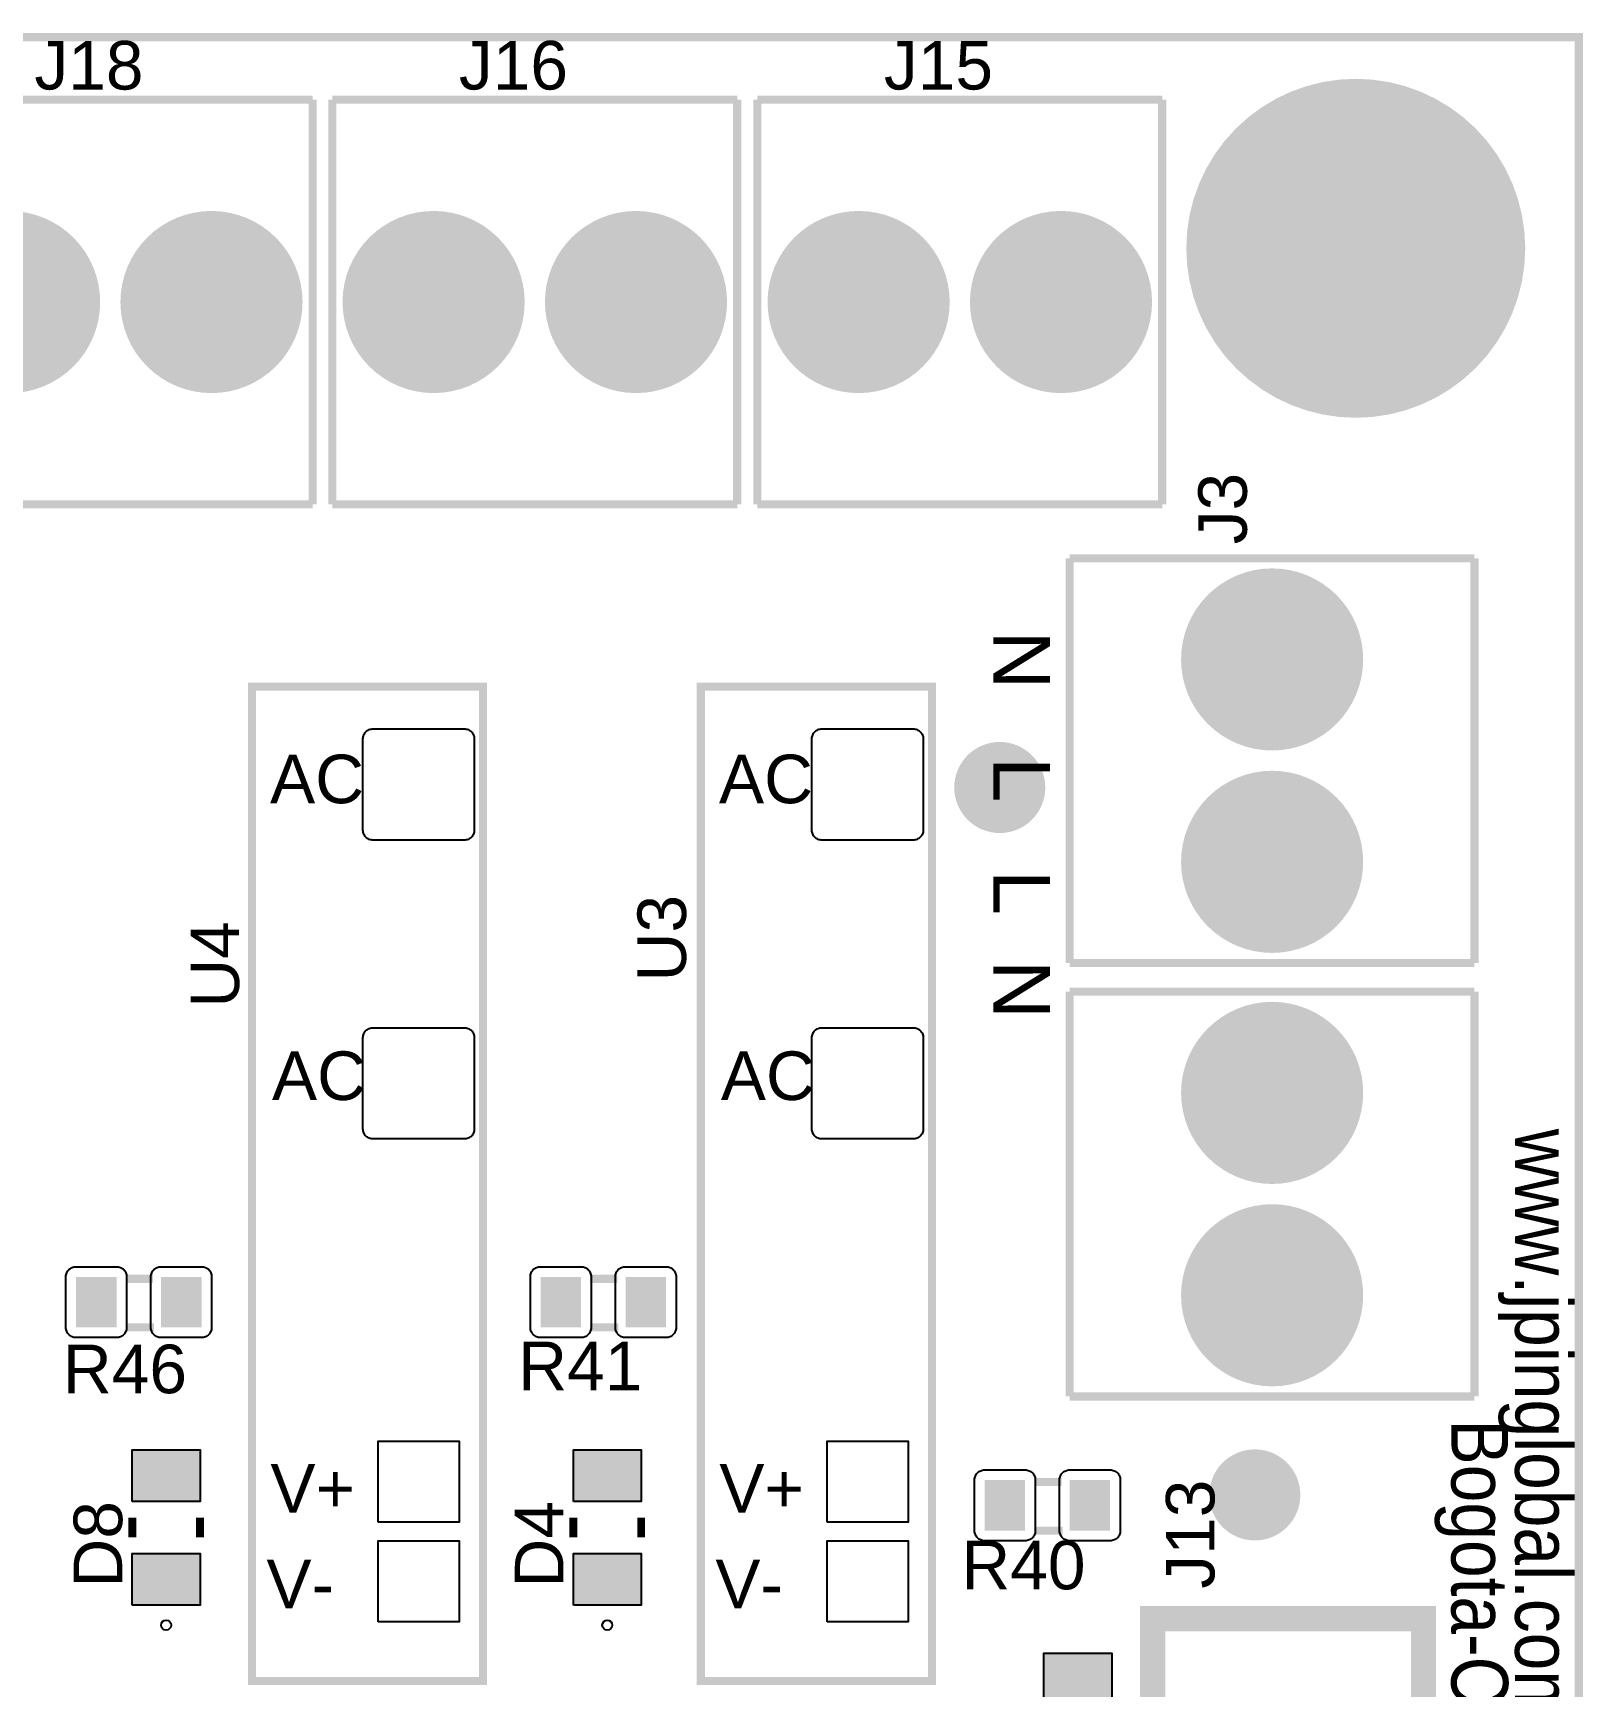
# Model space of a CAD drawing. Header units: inches. Extents: x -2.29 to 2.29, y -2.44 to 2.44.
# Drawn here: x 0.76 to 2.291, y 0.811 to 2.445 of the extents above; entities that cross this region are included whole.
import ezdxf

# ---------------------------------------------------------------- set-up
doc = ezdxf.new("R2010")
doc.units = ezdxf.units.IN
doc.layers.get('0').update_dxf_attribs({"linetype": 'CONTINUOUS'})

# ---------------------------------------------------------------- blocks, each defined once
blk = doc.blocks.new('RPAD')
blk.add_trace([(-0.5, -0.5), (-0.5, 0.5), (0.5, -0.5), (0.5, 0.5)])
blk = doc.blocks.new('EPAD')
at = {"const_width": 0.5}
blk.add_lwpolyline([(-0.25, 0, 1), (0.25, 0, 1)], format="xyb", close=True, dxfattribs=at)

msp = doc.modelspace()

# ---------------------------------------------------------------- linework, layer by layer
for points, const_width in [([(-2.287402, -2.440945), (2.287402, -2.440945), (2.287402, 2.440945), (-2.287402, 2.440945), (-2.287402, -2.440945)], 0.008), ([(-2.287402, -2.440945), (2.287402, -2.440945), (2.287402, 2.440945), (-2.287402, 2.440945), (-2.287402, -2.440945)], 0.008), ([(-2.287402, -2.440945), (2.287402, -2.440945), (2.287402, 2.440945), (-2.287402, 2.440945), (-2.287402, -2.440945)], 0.008), ([(0.636118, 2.379173), (1.036118, 2.379173)], 0.008), ([(0.636118, 2.379173), (1.036118, 2.379173)], 0.008), ([(0.636118, 2.379173), (1.036118, 2.379173)], 0.008), ([(1.036118, 2.379173), (1.036118, 1.979173)], 0.008), ([(1.036118, 2.379173), (1.036118, 1.979173)], 0.008), ([(1.036118, 2.379173), (1.036118, 1.979173)], 0.008), ([(1.055622, 2.379173), (1.055622, 1.979173)], 0.008), ([(1.055622, 2.379173), (1.455622, 2.379173)], 0.008), ([(1.055622, 2.379173), (1.055622, 1.979173)], 0.008), ([(1.055622, 2.379173), (1.455622, 2.379173)], 0.008), ([(1.055622, 2.379173), (1.055622, 1.979173)], 0.008), ([(1.055622, 2.379173), (1.455622, 2.379173)], 0.008), ([(1.455622, 2.379173), (1.455622, 1.979173)], 0.008), ([(1.455622, 2.379173), (1.455622, 1.979173)], 0.008), ([(1.455622, 2.379173), (1.455622, 1.979173)], 0.008), ([(1.47563, 2.379173), (1.47563, 1.979173)], 0.008), ([(1.47563, 2.379173), (1.87563, 2.379173)], 0.008), ([(1.47563, 2.379173), (1.47563, 1.979173)], 0.008), ([(1.47563, 2.379173), (1.87563, 2.379173)], 0.008), ([(1.47563, 2.379173), (1.47563, 1.979173)], 0.008), ([(1.47563, 2.379173), (1.87563, 2.379173)], 0.008), ([(1.87563, 2.379173), (1.87563, 1.979173)], 0.008), ([(1.87563, 2.379173), (1.87563, 1.979173)], 0.008), ([(1.87563, 2.379173), (1.87563, 1.979173)], 0.008), ([(0.636118, 1.979173), (1.036118, 1.979173)], 0.008), ([(0.636118, 1.979173), (1.036118, 1.979173)], 0.008), ([(0.636118, 1.979173), (1.036118, 1.979173)], 0.008), ([(1.055622, 1.979173), (1.455622, 1.979173)], 0.008), ([(1.055622, 1.979173), (1.455622, 1.979173)], 0.008), ([(1.055622, 1.979173), (1.455622, 1.979173)], 0.008), ([(1.47563, 1.979173), (1.87563, 1.979173)], 0.008), ([(1.47563, 1.979173), (1.87563, 1.979173)], 0.008), ([(1.47563, 1.979173), (1.87563, 1.979173)], 0.008), ([(1.784252, 1.925984), (2.184252, 1.925984)], 0.008), ([(1.784252, 1.525984), (1.784252, 1.925984)], 0.008), ([(1.784252, 1.925984), (2.184252, 1.925984)], 0.008), ([(1.784252, 1.525984), (1.784252, 1.925984)], 0.008), ([(1.784252, 1.925984), (2.184252, 1.925984)], 0.008), ([(1.784252, 1.525984), (1.784252, 1.925984)], 0.008), ([(2.184252, 1.525984), (2.184252, 1.925984)], 0.008), ([(2.184252, 1.525984), (2.184252, 1.925984)], 0.008), ([(2.184252, 1.525984), (2.184252, 1.925984)], 0.008), ([(0.976094, 0.816547), (1.204441, 0.816547), (1.204441, 1.799114), (0.976094, 1.799114), (0.976094, 0.816547)], 0.008), ([(0.976094, 0.816547), (1.204441, 0.816547), (1.204441, 1.799114), (0.976094, 1.799114), (0.976094, 0.816547)], 0.008), ([(0.976094, 0.816547), (1.204441, 0.816547), (1.204441, 1.799114), (0.976094, 1.799114), (0.976094, 0.816547)], 0.008), ([(1.419724, 0.816547), (1.648071, 0.816547), (1.648071, 1.799114), (1.419724, 1.799114), (1.419724, 0.816547)], 0.008), ([(1.419724, 0.816547), (1.648071, 0.816547), (1.648071, 1.799114), (1.419724, 1.799114), (1.419724, 0.816547)], 0.008), ([(1.419724, 0.816547), (1.648071, 0.816547), (1.648071, 1.799114), (1.419724, 1.799114), (1.419724, 0.816547)], 0.008), ([(1.784252, 1.525984), (2.184252, 1.525984)], 0.008), ([(1.784252, 1.525984), (2.184252, 1.525984)], 0.008), ([(1.784252, 1.525984), (2.184252, 1.525984)], 0.008), ([(2.184252, 1.497638), (1.784252, 1.497638)], 0.008), ([(1.784252, 1.497638), (1.784252, 1.097638)], 0.008), ([(2.184252, 1.497638), (1.784252, 1.497638)], 0.008), ([(1.784252, 1.497638), (1.784252, 1.097638)], 0.008), ([(2.184252, 1.497638), (1.784252, 1.497638)], 0.008), ([(1.784252, 1.497638), (1.784252, 1.097638)], 0.008), ([(2.184252, 1.497638), (2.184252, 1.097638)], 0.008), ([(2.184252, 1.497638), (2.184252, 1.097638)], 0.008), ([(2.184252, 1.497638), (2.184252, 1.097638)], 0.008), ([(0.851268, 1.213874), (0.878268, 1.213874)], 0.008), ([(0.851268, 1.213874), (0.878268, 1.213874)], 0.008), ([(0.851268, 1.213874), (0.878268, 1.213874)], 0.008), ([(1.310268, 1.213874), (1.337268, 1.213874)], 0.008), ([(1.310268, 1.213874), (1.337268, 1.213874)], 0.008), ([(1.310268, 1.213874), (1.337268, 1.213874)], 0.008), ([(0.851268, 1.165874), (0.879268, 1.165874)], 0.008), ([(0.851268, 1.165874), (0.879268, 1.165874)], 0.008), ([(0.851268, 1.165874), (0.879268, 1.165874)], 0.008), ([(1.310268, 1.165874), (1.338268, 1.165874)], 0.008), ([(1.310268, 1.165874), (1.338268, 1.165874)], 0.008), ([(1.310268, 1.165874), (1.338268, 1.165874)], 0.008), ([(2.184252, 1.097638), (1.784252, 1.097638)], 0.008), ([(2.184252, 1.097638), (1.784252, 1.097638)], 0.008), ([(2.184252, 1.097638), (1.784252, 1.097638)], 0.008), ([(1.749205, 1.013087), (1.776205, 1.013087)], 0.008), ([(1.749205, 1.013087), (1.776205, 1.013087)], 0.008), ([(1.749205, 1.013087), (1.776205, 1.013087)], 0.008), ([(0.857803, 0.958339), (0.857803, 0.978024)], 0.007874), ([(0.857803, 0.958339), (0.857803, 0.978024)], 0.007874), ([(0.857803, 0.958339), (0.857803, 0.978024)], 0.007874), ([(0.924732, 0.958339), (0.924732, 0.978024)], 0.007874), ([(0.924732, 0.958339), (0.924732, 0.978024)], 0.007874), ([(0.924732, 0.958339), (0.924732, 0.978024)], 0.007874), ([(1.293803, 0.958339), (1.293803, 0.978024)], 0.007874), ([(1.293803, 0.958339), (1.293803, 0.978024)], 0.007874), ([(1.293803, 0.958339), (1.293803, 0.978024)], 0.007874), ([(1.360732, 0.958339), (1.360732, 0.978024)], 0.007874), ([(1.360732, 0.958339), (1.360732, 0.978024)], 0.007874), ([(1.360732, 0.958339), (1.360732, 0.978024)], 0.007874), ([(1.749205, 0.965087), (1.777205, 0.965087)], 0.008), ([(1.749205, 0.965087), (1.777205, 0.965087)], 0.008), ([(1.749205, 0.965087), (1.777205, 0.965087)], 0.008), ([(1.866142, 0.456693), (2.133858, 0.456693), (2.133858, 0.877953), (1.866142, 0.877953), (1.866142, 0.456693)], 0.025), ([(1.866142, 0.456693), (2.133858, 0.456693), (2.133858, 0.877953), (1.866142, 0.877953), (1.866142, 0.456693)], 0.025), ([(1.866142, 0.456693), (2.133858, 0.456693), (2.133858, 0.877953), (1.866142, 0.877953), (1.866142, 0.456693)], 0.025)]:
    msp.add_lwpolyline(points, dxfattribs=dict(const_width=const_width))
for points in [[(1.085835, 1.657374), (1.085835, 1.747374), (1.085885, 1.748413), (1.086033, 1.749419), (1.086276, 1.750385), (1.086606, 1.751309), (1.087021, 1.752186), (1.087516, 1.75301), (1.088085, 1.753778), (1.088725, 1.754483), (1.089431, 1.755124), (1.090199, 1.755693), (1.091023, 1.756187), (1.091899, 1.756602), (1.092823, 1.756933), (1.09379, 1.757175), (1.094795, 1.757324), (1.095835, 1.757374), (1.185835, 1.757374), (1.186874, 1.757324), (1.187879, 1.757175), (1.188846, 1.756933), (1.18977, 1.756602), (1.190646, 1.756187), (1.19147, 1.755693), (1.192238, 1.755124), (1.192944, 1.754483), (1.193584, 1.753778), (1.194154, 1.75301), (1.194648, 1.752186), (1.195063, 1.751309), (1.195394, 1.750385), (1.195636, 1.749419), (1.195784, 1.748413), (1.195835, 1.747374), (1.195835, 1.657374), (1.195784, 1.656335), (1.195636, 1.65533), (1.195394, 1.654363), (1.195063, 1.653439), (1.194648, 1.652562), (1.194154, 1.651738), (1.193584, 1.65097), (1.192944, 1.650265), (1.192238, 1.649624), (1.19147, 1.649055), (1.190646, 1.648561), (1.18977, 1.648146), (1.188846, 1.647815), (1.187879, 1.647573), (1.186874, 1.647424), (1.185835, 1.647374), (1.095835, 1.647374), (1.094795, 1.647424), (1.09379, 1.647573), (1.092823, 1.647815), (1.091899, 1.648146), (1.091023, 1.648561), (1.090199, 1.649055), (1.089431, 1.649624), (1.088725, 1.650265), (1.088085, 1.65097), (1.087516, 1.651738), (1.087021, 1.652562), (1.086606, 1.653439), (1.086276, 1.654363), (1.086033, 1.65533), (1.085885, 1.656335), (1.085835, 1.657374)], [(1.529465, 1.657374), (1.529465, 1.747374), (1.529515, 1.748413), (1.529663, 1.749419), (1.529906, 1.750385), (1.530236, 1.751309), (1.530651, 1.752186), (1.531146, 1.75301), (1.531715, 1.753778), (1.532355, 1.754483), (1.533061, 1.755124), (1.533829, 1.755693), (1.534653, 1.756187), (1.535529, 1.756602), (1.536453, 1.756933), (1.53742, 1.757175), (1.538425, 1.757324), (1.539465, 1.757374), (1.629465, 1.757374), (1.630504, 1.757324), (1.631509, 1.757175), (1.632476, 1.756933), (1.6334, 1.756602), (1.634276, 1.756187), (1.6351, 1.755693), (1.635868, 1.755124), (1.636574, 1.754483), (1.637214, 1.753778), (1.637783, 1.75301), (1.638278, 1.752186), (1.638693, 1.751309), (1.639024, 1.750385), (1.639266, 1.749419), (1.639414, 1.748413), (1.639465, 1.747374), (1.639465, 1.657374), (1.639414, 1.656335), (1.639266, 1.65533), (1.639024, 1.654363), (1.638693, 1.653439), (1.638278, 1.652562), (1.637783, 1.651738), (1.637214, 1.65097), (1.636574, 1.650265), (1.635868, 1.649624), (1.6351, 1.649055), (1.634276, 1.648561), (1.6334, 1.648146), (1.632476, 1.647815), (1.631509, 1.647573), (1.630504, 1.647424), (1.629465, 1.647374), (1.539465, 1.647374), (1.538425, 1.647424), (1.53742, 1.647573), (1.536453, 1.647815), (1.535529, 1.648146), (1.534653, 1.648561), (1.533829, 1.649055), (1.533061, 1.649624), (1.532355, 1.650265), (1.531715, 1.65097), (1.531146, 1.651738), (1.530651, 1.652562), (1.530236, 1.653439), (1.529906, 1.654363), (1.529663, 1.65533), (1.529515, 1.656335), (1.529465, 1.657374)], [(1.085835, 1.362098), (1.085835, 1.452098), (1.085885, 1.453138), (1.086033, 1.454143), (1.086276, 1.45511), (1.086606, 1.456034), (1.087021, 1.45691), (1.087516, 1.457734), (1.088085, 1.458502), (1.088725, 1.459208), (1.089431, 1.459848), (1.090199, 1.460417), (1.091023, 1.460912), (1.091899, 1.461327), (1.092823, 1.461657), (1.09379, 1.4619), (1.094795, 1.462048), (1.095835, 1.462098), (1.185835, 1.462098), (1.186874, 1.462048), (1.187879, 1.4619), (1.188846, 1.461657), (1.18977, 1.461327), (1.190646, 1.460912), (1.19147, 1.460417), (1.192238, 1.459848), (1.192944, 1.459208), (1.193584, 1.458502), (1.194154, 1.457734), (1.194648, 1.45691), (1.195063, 1.456034), (1.195394, 1.45511), (1.195636, 1.454143), (1.195784, 1.453138), (1.195835, 1.452098), (1.195835, 1.362098), (1.195784, 1.361059), (1.195636, 1.360054), (1.195394, 1.359087), (1.195063, 1.358163), (1.194648, 1.357287), (1.194154, 1.356463), (1.193584, 1.355695), (1.192944, 1.354989), (1.192238, 1.354349), (1.19147, 1.35378), (1.190646, 1.353285), (1.18977, 1.35287), (1.188846, 1.352539), (1.187879, 1.352297), (1.186874, 1.352149), (1.185835, 1.352098), (1.095835, 1.352098), (1.094795, 1.352149), (1.09379, 1.352297), (1.092823, 1.352539), (1.091899, 1.35287), (1.091023, 1.353285), (1.090199, 1.35378), (1.089431, 1.354349), (1.088725, 1.354989), (1.088085, 1.355695), (1.087516, 1.356463), (1.087021, 1.357287), (1.086606, 1.358163), (1.086276, 1.359087), (1.086033, 1.360054), (1.085885, 1.361059), (1.085835, 1.362098)], [(1.529465, 1.362098), (1.529465, 1.452098), (1.529515, 1.453138), (1.529663, 1.454143), (1.529906, 1.45511), (1.530236, 1.456034), (1.530651, 1.45691), (1.531146, 1.457734), (1.531715, 1.458502), (1.532355, 1.459208), (1.533061, 1.459848), (1.533829, 1.460417), (1.534653, 1.460912), (1.535529, 1.461327), (1.536453, 1.461657), (1.53742, 1.4619), (1.538425, 1.462048), (1.539465, 1.462098), (1.629465, 1.462098), (1.630504, 1.462048), (1.631509, 1.4619), (1.632476, 1.461657), (1.6334, 1.461327), (1.634276, 1.460912), (1.6351, 1.460417), (1.635868, 1.459848), (1.636574, 1.459208), (1.637214, 1.458502), (1.637783, 1.457734), (1.638278, 1.45691), (1.638693, 1.456034), (1.639024, 1.45511), (1.639266, 1.454143), (1.639414, 1.453138), (1.639465, 1.452098), (1.639465, 1.362098), (1.639414, 1.361059), (1.639266, 1.360054), (1.639024, 1.359087), (1.638693, 1.358163), (1.638278, 1.357287), (1.637783, 1.356463), (1.637214, 1.355695), (1.636574, 1.354989), (1.635868, 1.354349), (1.6351, 1.35378), (1.634276, 1.353285), (1.6334, 1.35287), (1.632476, 1.352539), (1.631509, 1.352297), (1.630504, 1.352149), (1.629465, 1.352098), (1.539465, 1.352098), (1.538425, 1.352149), (1.53742, 1.352297), (1.536453, 1.352539), (1.535529, 1.35287), (1.534653, 1.353285), (1.533829, 1.35378), (1.533061, 1.354349), (1.532355, 1.354989), (1.531715, 1.355695), (1.531146, 1.356463), (1.530651, 1.357287), (1.530236, 1.358163), (1.529906, 1.359087), (1.529663, 1.360054), (1.529515, 1.361059), (1.529465, 1.362098)], [(0.802268, 1.225874), (0.842268, 1.225874), (0.843307, 1.225824), (0.844312, 1.225675), (0.845279, 1.225433), (0.846203, 1.225102), (0.84708, 1.224688), (0.847904, 1.224193), (0.848671, 1.223624), (0.849377, 1.222983), (0.850017, 1.222277), (0.850587, 1.22151), (0.851081, 1.220686), (0.851496, 1.219809), (0.851827, 1.218885), (0.852069, 1.217919), (0.852217, 1.216913), (0.852268, 1.215874), (0.852268, 1.165874), (0.852217, 1.164835), (0.852069, 1.16383), (0.851827, 1.162863), (0.851496, 1.161939), (0.851081, 1.161062), (0.850587, 1.160238), (0.850017, 1.159471), (0.849377, 1.158765), (0.848671, 1.158124), (0.847904, 1.157555), (0.84708, 1.15706), (0.846203, 1.156646), (0.845279, 1.156315), (0.844312, 1.156073), (0.843307, 1.155924), (0.842268, 1.155874), (0.802268, 1.155874), (0.801228, 1.155924), (0.800223, 1.156073), (0.799256, 1.156315), (0.798332, 1.156646), (0.797456, 1.15706), (0.796632, 1.157555), (0.795864, 1.158124), (0.795158, 1.158765), (0.794518, 1.159471), (0.793949, 1.160238), (0.793454, 1.161062), (0.793039, 1.161939), (0.792709, 1.162863), (0.792467, 1.16383), (0.792318, 1.164835), (0.792268, 1.165874), (0.792268, 1.215874), (0.792318, 1.216913), (0.792467, 1.217919), (0.792709, 1.218885), (0.793039, 1.219809), (0.793454, 1.220686), (0.793949, 1.22151), (0.794518, 1.222277), (0.795158, 1.222983), (0.795864, 1.223624), (0.796632, 1.224193), (0.797456, 1.224688), (0.798332, 1.225102), (0.799256, 1.225433), (0.800223, 1.225675), (0.801228, 1.225824), (0.802268, 1.225874)], [(0.886268, 1.225874), (0.926268, 1.225874), (0.927307, 1.225824), (0.928312, 1.225675), (0.929279, 1.225433), (0.930203, 1.225102), (0.93108, 1.224688), (0.931904, 1.224193), (0.932671, 1.223624), (0.933377, 1.222983), (0.934017, 1.222277), (0.934587, 1.22151), (0.935081, 1.220686), (0.935496, 1.219809), (0.935827, 1.218885), (0.936069, 1.217919), (0.936217, 1.216913), (0.936268, 1.215874), (0.936268, 1.165874), (0.936217, 1.164835), (0.936069, 1.16383), (0.935827, 1.162863), (0.935496, 1.161939), (0.935081, 1.161062), (0.934587, 1.160238), (0.934017, 1.159471), (0.933377, 1.158765), (0.932671, 1.158124), (0.931904, 1.157555), (0.93108, 1.15706), (0.930203, 1.156646), (0.929279, 1.156315), (0.928312, 1.156073), (0.927307, 1.155924), (0.926268, 1.155874), (0.886268, 1.155874), (0.885228, 1.155924), (0.884223, 1.156073), (0.883256, 1.156315), (0.882332, 1.156646), (0.881456, 1.15706), (0.880632, 1.157555), (0.879864, 1.158124), (0.879158, 1.158765), (0.878518, 1.159471), (0.877949, 1.160238), (0.877454, 1.161062), (0.877039, 1.161939), (0.876709, 1.162863), (0.876467, 1.16383), (0.876318, 1.164835), (0.876268, 1.165874), (0.876268, 1.215874), (0.876318, 1.216913), (0.876467, 1.217919), (0.876709, 1.218885), (0.877039, 1.219809), (0.877454, 1.220686), (0.877949, 1.22151), (0.878518, 1.222277), (0.879158, 1.222983), (0.879864, 1.223624), (0.880632, 1.224193), (0.881456, 1.224688), (0.882332, 1.225102), (0.883256, 1.225433), (0.884223, 1.225675), (0.885228, 1.225824), (0.886268, 1.225874)], [(1.261268, 1.225874), (1.301268, 1.225874), (1.302307, 1.225824), (1.303312, 1.225675), (1.304279, 1.225433), (1.305203, 1.225102), (1.30608, 1.224688), (1.306904, 1.224193), (1.307671, 1.223624), (1.308377, 1.222983), (1.309017, 1.222277), (1.309587, 1.22151), (1.310081, 1.220686), (1.310496, 1.219809), (1.310827, 1.218885), (1.311069, 1.217919), (1.311217, 1.216913), (1.311268, 1.215874), (1.311268, 1.165874), (1.311217, 1.164835), (1.311069, 1.16383), (1.310827, 1.162863), (1.310496, 1.161939), (1.310081, 1.161062), (1.309587, 1.160238), (1.309017, 1.159471), (1.308377, 1.158765), (1.307671, 1.158124), (1.306904, 1.157555), (1.30608, 1.15706), (1.305203, 1.156646), (1.304279, 1.156315), (1.303312, 1.156073), (1.302307, 1.155924), (1.301268, 1.155874), (1.261268, 1.155874), (1.260228, 1.155924), (1.259223, 1.156073), (1.258256, 1.156315), (1.257332, 1.156646), (1.256456, 1.15706), (1.255632, 1.157555), (1.254864, 1.158124), (1.254158, 1.158765), (1.253518, 1.159471), (1.252949, 1.160238), (1.252454, 1.161062), (1.252039, 1.161939), (1.251709, 1.162863), (1.251467, 1.16383), (1.251318, 1.164835), (1.251268, 1.165874), (1.251268, 1.215874), (1.251318, 1.216913), (1.251467, 1.217919), (1.251709, 1.218885), (1.252039, 1.219809), (1.252454, 1.220686), (1.252949, 1.22151), (1.253518, 1.222277), (1.254158, 1.222983), (1.254864, 1.223624), (1.255632, 1.224193), (1.256456, 1.224688), (1.257332, 1.225102), (1.258256, 1.225433), (1.259223, 1.225675), (1.260228, 1.225824), (1.261268, 1.225874)], [(1.345268, 1.225874), (1.385268, 1.225874), (1.386307, 1.225824), (1.387312, 1.225675), (1.388279, 1.225433), (1.389203, 1.225102), (1.39008, 1.224688), (1.390904, 1.224193), (1.391671, 1.223624), (1.392377, 1.222983), (1.393017, 1.222277), (1.393587, 1.22151), (1.394081, 1.220686), (1.394496, 1.219809), (1.394827, 1.218885), (1.395069, 1.217919), (1.395217, 1.216913), (1.395268, 1.215874), (1.395268, 1.165874), (1.395217, 1.164835), (1.395069, 1.16383), (1.394827, 1.162863), (1.394496, 1.161939), (1.394081, 1.161062), (1.393587, 1.160238), (1.393017, 1.159471), (1.392377, 1.158765), (1.391671, 1.158124), (1.390904, 1.157555), (1.39008, 1.15706), (1.389203, 1.156646), (1.388279, 1.156315), (1.387312, 1.156073), (1.386307, 1.155924), (1.385268, 1.155874), (1.345268, 1.155874), (1.344228, 1.155924), (1.343223, 1.156073), (1.342256, 1.156315), (1.341332, 1.156646), (1.340456, 1.15706), (1.339632, 1.157555), (1.338864, 1.158124), (1.338158, 1.158765), (1.337518, 1.159471), (1.336949, 1.160238), (1.336454, 1.161062), (1.336039, 1.161939), (1.335709, 1.162863), (1.335467, 1.16383), (1.335318, 1.164835), (1.335268, 1.165874), (1.335268, 1.215874), (1.335318, 1.216913), (1.335467, 1.217919), (1.335709, 1.218885), (1.336039, 1.219809), (1.336454, 1.220686), (1.336949, 1.22151), (1.337518, 1.222277), (1.338158, 1.222983), (1.338864, 1.223624), (1.339632, 1.224193), (1.340456, 1.224688), (1.341332, 1.225102), (1.342256, 1.225433), (1.343223, 1.225675), (1.344228, 1.225824), (1.345268, 1.225874)], [(1.100835, 0.973398), (1.100835, 1.053398), (1.180835, 1.053398), (1.180835, 0.973398), (1.100835, 0.973398)], [(1.544465, 0.973398), (1.544465, 1.053398), (1.624465, 1.053398), (1.624465, 0.973398), (1.544465, 0.973398)], [(0.857768, 0.993862), (0.857768, 1.044862), (0.924768, 1.044862), (0.924768, 0.993862), (0.857768, 0.993862)], [(1.293768, 0.993862), (1.293768, 1.044862), (1.360768, 1.044862), (1.360768, 0.993862), (1.293768, 0.993862)], [(1.700205, 1.025087), (1.740205, 1.025087), (1.741244, 1.025036), (1.742249, 1.024888), (1.743216, 1.024646), (1.74414, 1.024315), (1.745017, 1.0239), (1.745841, 1.023406), (1.746608, 1.022836), (1.747314, 1.022196), (1.747954, 1.02149), (1.748524, 1.020722), (1.749018, 1.019898), (1.749433, 1.019022), (1.749764, 1.018098), (1.750006, 1.017131), (1.750154, 1.016126), (1.750205, 1.015087), (1.750205, 0.965087), (1.750154, 0.964047), (1.750006, 0.963042), (1.749764, 0.962075), (1.749433, 0.961151), (1.749018, 0.960275), (1.748524, 0.959451), (1.747954, 0.958683), (1.747314, 0.957977), (1.746608, 0.957337), (1.745841, 0.956768), (1.745017, 0.956273), (1.74414, 0.955858), (1.743216, 0.955528), (1.742249, 0.955285), (1.741244, 0.955137), (1.740205, 0.955087), (1.700205, 0.955087), (1.699165, 0.955137), (1.69816, 0.955285), (1.697193, 0.955528), (1.696269, 0.955858), (1.695393, 0.956273), (1.694569, 0.956768), (1.693801, 0.957337), (1.693095, 0.957977), (1.692455, 0.958683), (1.691886, 0.959451), (1.691391, 0.960275), (1.690976, 0.961151), (1.690646, 0.962075), (1.690404, 0.963042), (1.690255, 0.964047), (1.690205, 0.965087), (1.690205, 1.015087), (1.690255, 1.016126), (1.690404, 1.017131), (1.690646, 1.018098), (1.690976, 1.019022), (1.691391, 1.019898), (1.691886, 1.020722), (1.692455, 1.02149), (1.693095, 1.022196), (1.693801, 1.022836), (1.694569, 1.023406), (1.695393, 1.0239), (1.696269, 1.024315), (1.697193, 1.024646), (1.69816, 1.024888), (1.699165, 1.025036), (1.700205, 1.025087)], [(1.784205, 1.025087), (1.824205, 1.025087), (1.825244, 1.025036), (1.826249, 1.024888), (1.827216, 1.024646), (1.82814, 1.024315), (1.829017, 1.0239), (1.829841, 1.023406), (1.830608, 1.022836), (1.831314, 1.022196), (1.831954, 1.02149), (1.832524, 1.020722), (1.833018, 1.019898), (1.833433, 1.019022), (1.833764, 1.018098), (1.834006, 1.017131), (1.834154, 1.016126), (1.834205, 1.015087), (1.834205, 0.965087), (1.834154, 0.964047), (1.834006, 0.963042), (1.833764, 0.962075), (1.833433, 0.961151), (1.833018, 0.960275), (1.832524, 0.959451), (1.831954, 0.958683), (1.831314, 0.957977), (1.830608, 0.957337), (1.829841, 0.956768), (1.829017, 0.956273), (1.82814, 0.955858), (1.827216, 0.955528), (1.826249, 0.955285), (1.825244, 0.955137), (1.824205, 0.955087), (1.784205, 0.955087), (1.783165, 0.955137), (1.78216, 0.955285), (1.781193, 0.955528), (1.780269, 0.955858), (1.779393, 0.956273), (1.778569, 0.956768), (1.777801, 0.957337), (1.777095, 0.957977), (1.776455, 0.958683), (1.775886, 0.959451), (1.775391, 0.960275), (1.774976, 0.961151), (1.774646, 0.962075), (1.774404, 0.963042), (1.774255, 0.964047), (1.774205, 0.965087), (1.774205, 1.015087), (1.774255, 1.016126), (1.774404, 1.017131), (1.774646, 1.018098), (1.774976, 1.019022), (1.775391, 1.019898), (1.775886, 1.020722), (1.776455, 1.02149), (1.777095, 1.022196), (1.777801, 1.022836), (1.778569, 1.023406), (1.779393, 1.0239), (1.780269, 1.024315), (1.781193, 1.024646), (1.78216, 1.024888), (1.783165, 1.025036), (1.784205, 1.025087)], [(1.100835, 0.874972), (1.100835, 0.954972), (1.180835, 0.954972), (1.180835, 0.874972), (1.100835, 0.874972)], [(1.544465, 0.874972), (1.544465, 0.954972), (1.624465, 0.954972), (1.624465, 0.874972), (1.544465, 0.874972)], [(0.857768, 0.8915), (0.857768, 0.9425), (0.924768, 0.9425), (0.924768, 0.8915), (0.857768, 0.8915)], [(1.293768, 0.8915), (1.293768, 0.9425), (1.360768, 0.9425), (1.360768, 0.8915), (1.293768, 0.8915)], [(1.758705, 0.792949), (1.758705, 0.843949), (1.825705, 0.843949), (1.825705, 0.792949), (1.758705, 0.792949)]]:
    msp.add_lwpolyline(points, close=True)
for centre in [(0.891268, 0.871724), (0.891268, 0.871724), (0.891268, 0.871724), (1.327268, 0.871724), (1.327268, 0.871724), (1.327268, 0.871724)]:
    msp.add_circle(centre, 0.004921)

# ---------------------------------------------------------------- block references
for name, p, xscale, yscale in [('EPAD', (2.066929, 2.232283), 0.334961, 0.334961), ('EPAD', (0.736118, 2.179173), 0.18, 0.18), ('EPAD', (0.936118, 2.179173), 0.18, 0.18), ('EPAD', (1.155622, 2.179173), 0.18, 0.18), ('EPAD', (1.355622, 2.179173), 0.18, 0.18), ('EPAD', (1.57563, 2.179173), 0.18, 0.18), ('EPAD', (1.77563, 2.179173), 0.18, 0.18), ('EPAD', (1.984252, 1.825984), 0.18, 0.18), ('EPAD', (1.715117, 1.699426), 0.09, 0.09), ('EPAD', (1.984252, 1.625984), 0.18, 0.18), ('EPAD', (1.984252, 1.397638), 0.18, 0.18), ('EPAD', (1.984252, 1.197638), 0.18, 0.18), ('RPAD', (0.822268, 1.190874), 0.04, 0.05), ('RPAD', (0.906268, 1.190874), 0.04, 0.05), ('RPAD', (1.281268, 1.190874), 0.04, 0.05), ('RPAD', (1.365268, 1.190874), 0.04, 0.05), ('EPAD', (1.967126, 1.000374), 0.09, 0.09), ('RPAD', (1.720205, 0.990087), 0.04, 0.05), ('RPAD', (1.804205, 0.990087), 0.04, 0.05)]:
    msp.add_blockref(name, p, dxfattribs=dict(xscale=xscale, yscale=yscale))
at = {"xscale": 0.051, "yscale": 0.067, "rotation": 90}
for p in [(0.891268, 1.019362), (1.327268, 1.019362), (0.891268, 0.917), (1.327268, 0.917), (1.792205, 0.818449)]:
    msp.add_blockref('RPAD', p, dxfattribs=at)

# ---------------------------------------------------------------- texts
at = {"width": 1.041667}
for s, p in [('J18', (0.761118, 2.389173)), ('J18', (0.761118, 2.389173)), ('J18', (0.761118, 2.389173)), ('J16', (1.180622, 2.389173)), ('J16', (1.180622, 2.389173)), ('J16', (1.180622, 2.389173)), ('J15', (1.60063, 2.389173)), ('J15', (1.60063, 2.389173)), ('J15', (1.60063, 2.389173)), ('AC', (0.993984, 1.683878)), ('AC', (0.993984, 1.683878)), ('AC', (0.993984, 1.683878)), ('AC', (1.437614, 1.683878)), ('AC', (1.437614, 1.683878)), ('AC', (1.437614, 1.683878)), ('AC', (0.995858, 1.390602)), ('AC', (0.995858, 1.390602)), ('AC', (0.995858, 1.390602)), ('AC', (1.439488, 1.390602)), ('AC', (1.439488, 1.390602)), ('AC', (1.439488, 1.390602)), ('R46', (0.789268, 1.100874)), ('R46', (0.789268, 1.100874)), ('R46', (0.789268, 1.100874)), ('R41', (1.239268, 1.103874)), ('R41', (1.239268, 1.103874)), ('R41', (1.239268, 1.103874)), ('V+', (0.994362, 0.982902)), ('V+', (0.994362, 0.982902)), ('V+', (0.994362, 0.982902)), ('V+', (1.437992, 0.982902)), ('V+', (1.437992, 0.982902)), ('V+', (1.437992, 0.982902)), ('R40', (1.677205, 0.907087)), ('R40', (1.677205, 0.907087)), ('R40', (1.677205, 0.907087)), ('V-', (0.990425, 0.888413)), ('V-', (0.990425, 0.888413)), ('V-', (0.990425, 0.888413)), ('V-', (1.434055, 0.888413)), ('V-', (1.434055, 0.888413)), ('V-', (1.434055, 0.888413))]:
    msp.add_text(s, height=0.048, dxfattribs=at).set_placement(p)
for s, height, rotation, width, p in [('J3', 0.048, 90, 1.041667, (1.959291, 1.939764)), ('J3', 0.048, 90, 1.041667, (1.959291, 1.939764)), ('J3', 0.048, 90, 1.041667, (1.959291, 1.939764)), ('N   L   L  N', 0.056, -90, 1.071429, (1.708654, 1.854331)), ('N   L   L  N', 0.056, -90, 1.071429, (1.708654, 1.854331)), ('N   L   L  N', 0.056, -90, 1.071429, (1.708654, 1.854331)), ('U3', 0.048, 90, 1.041667, (1.405055, 1.507831)), ('U3', 0.048, 90, 1.041667, (1.405055, 1.507831)), ('U3', 0.048, 90, 1.041667, (1.405055, 1.507831)), ('U4', 0.048, 90, 1.041667, (0.963425, 1.481831)), ('U4', 0.048, 90, 1.041667, (0.963425, 1.481831)), ('U4', 0.048, 90, 1.041667, (0.963425, 1.481831)), ('www.jpinglobal.com', 0.056, -90, 0.892857, (2.224402, 1.362205)), ('www.jpinglobal.com', 0.056, -90, 0.892857, (2.224402, 1.362205)), ('www.jpinglobal.com', 0.056, -90, 0.892857, (2.224402, 1.362205)), ('Bogota-Colombia', 0.056, -90, 0.892857, (2.161409, 1.074803)), ('Bogota-Colombia', 0.056, -90, 0.892857, (2.161409, 1.074803)), ('Bogota-Colombia', 0.056, -90, 0.892857, (2.161409, 1.074803)), ('J13', 0.048, 90, 1.041667, (1.927291, 0.907677)), ('J13', 0.048, 90, 1.041667, (1.927291, 0.907677)), ('J13', 0.048, 90, 1.041667, (1.927291, 0.907677)), ('D8', 0.048, 90, 1.041667, (0.847866, 0.908831)), ('D8', 0.048, 90, 1.041667, (0.847866, 0.908831)), ('D8', 0.048, 90, 1.041667, (0.847866, 0.908831)), ('D4', 0.048, 90, 1.041667, (1.283866, 0.908831)), ('D4', 0.048, 90, 1.041667, (1.283866, 0.908831)), ('D4', 0.048, 90, 1.041667, (1.283866, 0.908831))]:
    msp.add_text(s, height=height, rotation=rotation, dxfattribs=dict(width=width)).set_placement(p)

doc.saveas('drawing.dxf')
